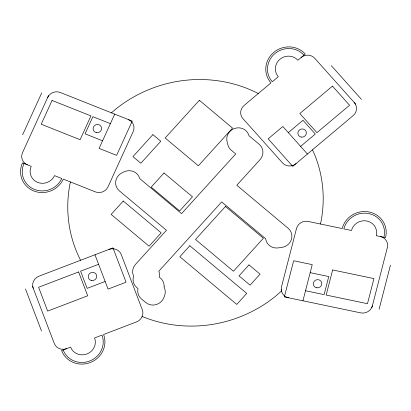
<?xml version="1.0" encoding="UTF-8"?>
<svg xmlns="http://www.w3.org/2000/svg" width="411" height="411" viewBox="0 0 411 411"><rect width="100%" height="100%" fill="white"/><g stroke="black" fill="none" stroke-linecap="round" stroke-linejoin="round"><path stroke-width="0.62" d="M142.006 316.922L142.191 316.439L143.465 317.009A128.525 122.442 -21.6 0 0 275.802 296.038L281.468 291.065L281.514 286.786L296.485 228.526A9.638 9.181 -21.6 0 1 308.101 221.431L342.178 228.557A22.492 21.429 -21.6 0 1 369.278 211.999A22.492 21.429 -21.6 0 1 385.544 237.625L376.25 235.683A12.854 12.243 -21.6 0 0 366.956 221.036A12.854 12.243 -21.6 0 0 351.472 230.499L343.827 228.901A20.776 19.795 -21.6 0 1 368.867 213.607A20.776 19.795 -21.6 0 1 383.895 237.281M70.466 181.965L69.916 184.303A128.525 122.442 -21.6 0 0 80.176 259.48L80.607 260.261M320.421 224.005L321.053 221.313A128.525 122.442 -21.6 0 0 314.749 154.901L312.458 149.82M302.943 300.79L312.237 264.633L293.649 260.744L284.355 296.901L360.766 312.884A9.638 9.181 -21.6 0 0 372.381 305.784M371.868 307.793L387.352 247.53A9.638 9.181 -21.6 0 0 380.381 236.546M379.091 309.303L390.45 265.11M22.626 134.808L41.696 92.932M48.503 95.64L22.492 152.743A9.638 9.181 -21.6 0 0 27.342 164.79M114.72 114.14L99.113 148.397L116.611 155.368L132.219 121.106L60.283 92.465A9.638 9.181 -21.6 0 0 47.635 97.546M111.453 112.84L115.167 109.578A128.525 122.442 -21.6 0 1 256.495 92.603L258.257 93.559M288.301 132.609L302.989 120.269L315.294 134.043L300.611 146.383M98.609 264.299L80.602 271.188L87.142 288.352L105.149 281.463M310.171 272.668L328.754 276.552L324.109 294.63L305.522 290.747M110.384 123.654L92.886 116.688L85.087 133.816L102.58 140.788M331.312 65.647L361.392 99.308M355.685 104.106L314.662 58.203A9.638 9.181 -21.6 0 0 301.171 57.489M307.443 154.033L282.835 126.49L268.152 138.831L292.76 166.378L353.126 115.635A9.638 9.181 -21.6 0 0 354.313 102.58M94.972 254.769L108.057 289.092L126.064 282.203L112.979 247.879L38.953 276.197A9.638 9.181 -21.6 0 0 33.224 288.219M32.495 286.313L54.298 343.519A9.638 9.181 -21.6 0 0 66.577 348.656M25.492 288.99L41.485 330.942M24.033 163.475A20.776 19.795 -21.6 0 0 34.483 189.445A20.776 19.795 -21.6 0 0 61.753 178.492L54.555 175.631A12.854 12.243 -21.6 0 1 37.689 182.402A12.854 12.243 -21.6 0 1 31.226 166.337L22.482 162.854A22.492 21.429 -21.6 0 0 33.789 190.971A22.492 21.429 -21.6 0 0 63.304 179.114L95.383 191.886A9.638 9.181 -21.6 0 0 108.031 186.805L133.174 131.607A9.638 9.181 -21.6 0 0 128.33 119.56M63.171 349.956A20.776 19.795 -21.6 0 0 89.629 361.033A20.776 19.795 -21.6 0 0 101.985 335.109L94.587 337.945A12.854 12.243 -21.6 0 1 86.942 353.974A12.854 12.243 -21.6 0 1 70.574 347.125L61.573 350.573A22.492 21.429 -21.6 0 0 90.215 362.559A22.492 21.429 -21.6 0 0 103.587 334.497L136.601 321.87A9.638 9.181 -21.6 0 0 142.329 309.848L121.255 254.548A9.638 9.181 -21.6 0 0 108.977 249.41M288.486 297.77A9.638 9.181 -21.6 0 1 281.252 289.673M303.945 55.156A20.776 19.795 -21.6 0 0 274.856 53.62A20.776 19.795 -21.6 0 0 272.293 81.763L278.329 76.687A12.854 12.243 -21.6 0 1 279.912 59.282A12.854 12.243 -21.6 0 1 297.908 60.232L305.25 54.062A22.492 21.429 -21.6 0 0 273.762 52.392A22.492 21.429 -21.6 0 0 270.988 82.858L244.067 105.488A9.638 9.181 -21.6 0 0 242.88 118.543L282.532 162.92A9.638 9.181 -21.6 0 0 296.028 163.635M164.128 286.513L164.174 287.299A11.354 10.814 -21.6 0 1 164.6 295.607A32.597 31.056 -21.6 0 1 163.48 298.509A11.354 10.814 -21.6 0 1 145.725 302.511L141.456 298.936A11.354 10.814 -21.6 0 1 137.844 289.401L138.009 288.584L136.765 287.541A11.354 10.814 -21.6 0 1 133.37 276.952L133.611 276.171L133.287 275.432A11.354 10.814 -21.6 0 1 135.522 264.381L166.45 230.288L119.334 190.822A11.354 10.814 -21.6 0 1 122.098 172.8A32.829 31.272 -21.6 0 1 125.021 171.438A11.354 10.814 -21.6 0 1 139.74 178.605L181.559 213.638L235.719 153.94L231.29 150.231A11.354 10.814 -21.6 0 1 227.884 144.826L227.067 141.615A11.354 10.814 -21.6 0 1 234.835 128.36A11.354 10.814 -21.6 0 1 248.681 134.762L248.984 135.743L259.207 144.307A11.354 10.814 -21.6 0 1 260.035 159.653L236.798 185.258L288.183 228.3A11.354 10.814 -21.6 0 1 291.358 239.659A11.354 10.814 -21.6 0 1 281.797 247.417L278.031 247.915A11.354 10.814 -21.6 0 1 265.814 239.659L265.67 238.75L221.693 201.914L158.857 271.173L159.108 271.954A11.354 10.814 -21.6 0 1 159.334 276.187L159.17 276.999L160.413 278.042A11.354 10.814 -21.6 0 1 164.128 286.513M332.627 269.955L326.175 295.062L367.475 303.703L373.928 278.591L332.627 269.955M52.063 100.433L41.223 124.225L80.109 139.704L90.944 115.912L52.063 100.433M152.897 134.628L132.943 156.622L140.85 163.244L160.804 141.25L152.897 134.628M199.361 100.284L165.155 137.988L198.359 165.797L232.564 128.098L199.361 100.284M123.254 201.041L111.14 214.393L149.085 246.179L161.199 232.826L123.254 201.041M164.02 172.98L151.191 187.118L179.648 210.956L192.476 196.818L164.02 172.98M189.825 245.747L179.848 256.741L236.767 304.423L246.744 293.423L189.825 245.747M225.459 206.471L195.528 239.464L233.469 271.25L263.4 238.257L225.459 206.471M248.984 264.884L239.007 275.884L250.073 285.152L260.05 274.158L248.984 264.884M332.463 86.115L299.835 113.544L316.922 132.671L349.555 105.242L332.463 86.115M78.604 271.954L38.588 287.258L47.671 311.096L87.687 295.792L78.604 271.954M96.266 132.589A4.285 4.079 -21.6 0 0 101.45 127.364A4.285 4.079 -21.6 0 0 94.319 125.792A4.285 4.079 -21.6 0 0 96.266 132.589M91.735 280.549A4.285 4.079 -21.6 0 0 96.477 274.949A4.285 4.079 -21.6 0 0 89.218 273.942A4.285 4.079 -21.6 0 0 91.735 280.549M316.794 287.803A4.285 4.079 -21.6 0 0 321.561 282.223A4.285 4.079 -21.6 0 0 314.307 281.186A4.285 4.079 -21.6 0 0 316.794 287.803M301.201 137.089A4.285 4.079 -21.6 0 0 306.185 131.69A4.285 4.079 -21.6 0 0 298.987 130.374A4.285 4.079 -21.6 0 0 301.201 137.089"/></g></svg>
